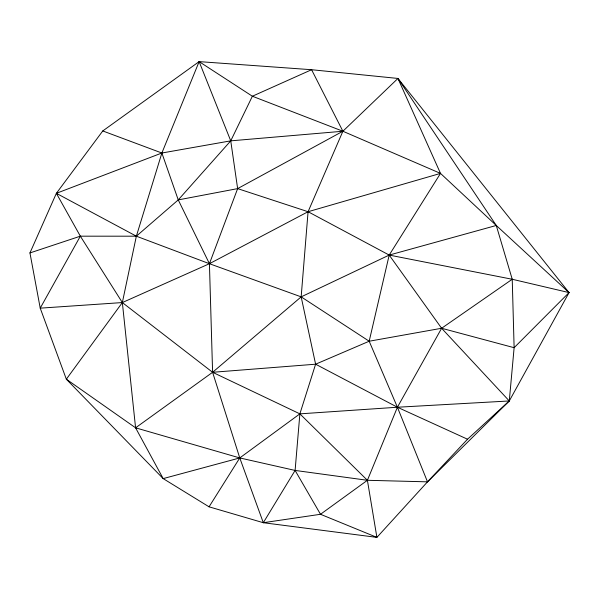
<?xml version="1.0" encoding="UTF-8"?>
<svg xmlns="http://www.w3.org/2000/svg" width="599" height="599" viewBox="0 0 599 599"><rect width="100%" height="100%" fill="white"/><g stroke="black" fill="none" stroke-linecap="round" stroke-linejoin="round"><path stroke-width="0.9" d="M199.13 61.622L230.742 140.847L237.638 188.618L209.425 263.71L212.6 372.293L239.765 457.936L263.305 522.71L295.105 470.432L299.874 413.857L315.606 364.199L301.162 296.864L308.073 211.717L342.89 131.241L397.953 78.447L569.05 292.597L509.285 400.963L427.506 481.843L376.898 537.378L263.305 522.71L209.058 506.821L163.175 478.608L66.339 379.204L40.223 308.156L29.95 252.935L56.366 193.32L102.766 130.949L199.13 61.622L311.585 69.716L397.953 78.447L496.272 225.471L569.05 292.597L514.122 347.697L509.285 400.963L467.527 439.217L427.506 481.843L367.404 480.293L295.105 470.432L239.765 457.936L135.584 427.821L66.339 379.204L122.346 302.562L136.355 236.193L161.872 153.015L199.13 61.622L252.374 96.229L342.89 131.241L440.505 173.396L496.272 225.471L512.235 279.261L514.122 347.697L441.62 328.267L369.186 341.228L315.606 364.199L212.6 372.293L135.584 427.821L163.175 478.608L239.765 457.936L299.874 413.857L397.407 407.238L509.285 400.963L441.62 328.267L389.2 255.077L308.073 211.717L237.638 188.618L178.247 199.901L136.355 236.193L80.341 236.178L29.95 252.935M427.506 481.843L397.407 407.238L369.186 341.228L389.2 255.077L440.505 173.396L397.953 78.447M369.186 341.228L301.162 296.864L209.425 263.71L178.247 199.901L230.742 140.847L252.374 96.229L311.585 69.716L342.89 131.241L230.742 140.847L161.872 153.015L56.366 193.32L80.341 236.178L40.223 308.156L122.346 302.562L209.425 263.71L308.073 211.717L440.505 173.396M209.058 506.821L239.765 457.936M80.341 236.178L122.346 302.562L212.6 372.293L301.162 296.864L389.2 255.077L496.272 225.471M569.05 292.597L512.235 279.261L441.62 328.267L397.407 407.238L367.404 480.293L320.502 514.286L263.305 522.71M237.638 188.618L342.89 131.241M389.2 255.077L512.235 279.261M102.766 130.949L161.872 153.015L178.247 199.901M209.425 263.71L136.355 236.193L56.366 193.32M467.527 439.217L397.407 407.238L315.606 364.199M212.6 372.293L299.874 413.857L367.404 480.293L376.898 537.378L320.502 514.286L295.105 470.432M122.346 302.562L135.584 427.821"/></g></svg>
